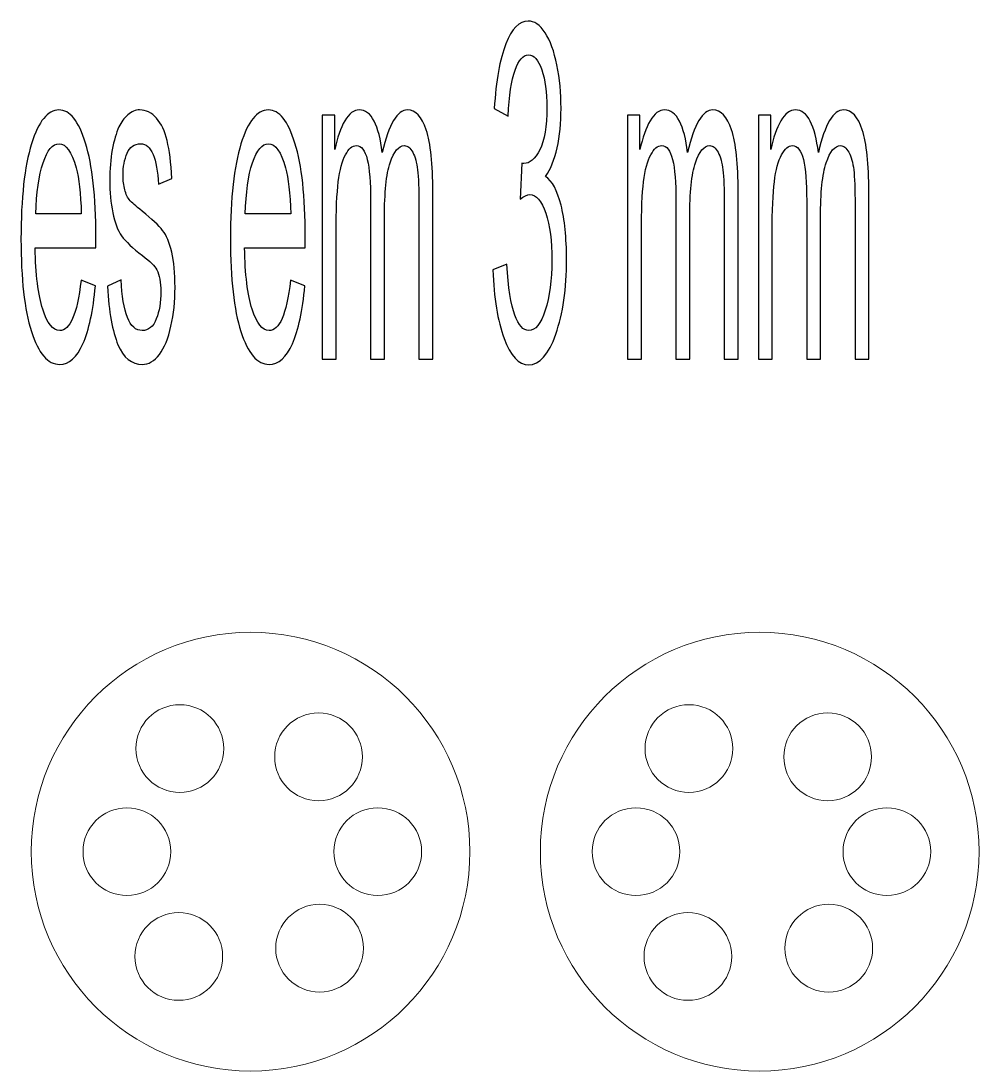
# Model space of a CAD drawing. Header units: millimetres. Extents: x -2444 to 3336, y -980 to 1690.
# Drawn here: x 1067.1 to 1147.2, y -726.7 to -638.9 of the extents above; entities that cross this region are included whole.
import ezdxf

# ---------------------------------------------------------------- set-up
doc = ezdxf.new("R2010")
doc.units = ezdxf.units.MM
doc.header["$MEASUREMENT"] = 0
doc.layers.add('Camada 1', color=7, linetype='Continuous')

msp = doc.modelspace()

# ---------------------------------------------------------------- linework, layer by layer
at = {"layer": 'Camada 1', "color": 250}
for points, knots in [([(1106.5664, -659.7079), (1106.5664, -659.7079), (1107.7209, -659.2362), (1107.7209, -659.2362), (1107.7209, -659.2362), (1107.8544, -661.2018), (1108.0774, -662.6169), (1108.3945, -663.4818), (1108.3945, -663.4818), (1108.7116, -664.3466), (1109.1008, -664.779), (1109.5622, -664.779), (1109.5622, -664.779), (1110.1089, -664.779), (1110.5703, -664.2156), (1110.942, -663.0887), (1110.942, -663.0887), (1111.3138, -661.9618), (1111.4996, -660.5662), (1111.4996, -658.9021), (1111.4996, -658.9021), (1111.4996, -657.3165), (1111.3269, -656.0062), (1110.9792, -654.971), (1110.9792, -654.971), (1110.6337, -653.9424), (1110.1942, -653.4248), (1109.6584, -653.4248), (1109.6584, -653.4248), (1109.4397, -653.4248), (1109.1686, -653.5558), (1108.8428, -653.8113), (1108.8428, -653.8113), (1108.8428, -653.8113), (1108.9718, -650.7844), (1108.9718, -650.7844), (1108.9718, -650.7844), (1109.0483, -650.8106), (1109.1117, -650.8237), (1109.1576, -650.8237), (1109.1576, -650.8237), (1109.6518, -650.8237), (1110.0936, -650.4372), (1110.4894, -649.6706), (1110.4894, -649.6706), (1110.883, -648.904), (1111.0798, -647.7247), (1111.0798, -646.1326), (1111.0798, -646.1326), (1111.0798, -644.8681), (1110.9355, -643.8198), (1110.649, -642.9878), (1110.649, -642.9878), (1110.3625, -642.1557), (1109.993, -641.7429), (1109.5403, -641.7429), (1109.5403, -641.7429), (1109.0898, -641.7429), (1108.7159, -642.1688), (1108.4163, -643.0205), (1108.4163, -643.0205), (1108.1168, -643.8722), (1107.9243, -645.1498), (1107.839, -646.8533), (1107.839, -646.8533), (1107.839, -646.8533), (1106.6845, -646.2243), (1106.6845, -646.2243), (1106.6845, -646.2243), (1106.8266, -643.905), (1107.1458, -642.1033), (1107.6466, -640.8257), (1107.6466, -640.8257), (1108.1452, -639.5481), (1108.7684, -638.9125), (1109.5119, -638.9125), (1109.5119, -638.9125), (1110.0236, -638.9125), (1110.4959, -639.2401), (1110.9267, -639.9019), (1110.9267, -639.9019), (1111.3597, -640.557), (1111.6899, -641.4546), (1111.9173, -642.5881), (1111.9173, -642.5881), (1112.1469, -643.7281), (1112.2606, -644.9336), (1112.2606, -646.2112), (1112.2606, -646.2112), (1112.2606, -647.4233), (1112.1513, -648.524), (1111.9348, -649.5199), (1111.9348, -649.5199), (1111.7161, -650.5158), (1111.3925, -651.3085), (1110.9661, -651.8982), (1110.9661, -651.8982), (1111.5215, -652.2782), (1111.9523, -653.0775), (1112.2606, -654.2896), (1112.2606, -654.2896), (1112.5668, -655.4951), (1112.7198, -657.0152), (1112.7198, -658.83), (1112.7198, -658.83), (1112.7198, -661.2869), (1112.4202, -663.377), (1111.8233, -665.087), (1111.8233, -665.087), (1111.2241, -666.797), (1110.4675, -667.6487), (1109.5534, -667.6487), (1109.5534, -667.6487), (1108.729, -667.6487), (1108.0446, -666.9084), (1107.5001, -665.4342), (1107.5001, -665.4342), (1106.9534, -663.9601), (1106.6429, -662.0535), (1106.5664, -659.7079)], [0, 0, 0, 0, 0.0322581, 0.0322581, 0.0322581, 0.0322581, 0.0645161, 0.0645161, 0.0645161, 0.0645161, 0.0967742, 0.0967742, 0.0967742, 0.0967742, 0.1290323, 0.1290323, 0.1290323, 0.1290323, 0.1612903, 0.1612903, 0.1612903, 0.1612903, 0.1935484, 0.1935484, 0.1935484, 0.1935484, 0.2258065, 0.2258065, 0.2258065, 0.2258065, 0.2580645, 0.2580645, 0.2580645, 0.2580645, 0.2903226, 0.2903226, 0.2903226, 0.2903226, 0.3225806, 0.3225806, 0.3225806, 0.3225806, 0.3548387, 0.3548387, 0.3548387, 0.3548387, 0.3870968, 0.3870968, 0.3870968, 0.3870968, 0.4193548, 0.4193548, 0.4193548, 0.4193548, 0.4516129, 0.4516129, 0.4516129, 0.4516129, 0.483871, 0.483871, 0.483871, 0.483871, 0.516129, 0.516129, 0.516129, 0.516129, 0.5483871, 0.5483871, 0.5483871, 0.5483871, 0.5806452, 0.5806452, 0.5806452, 0.5806452, 0.6129032, 0.6129032, 0.6129032, 0.6129032, 0.6451613, 0.6451613, 0.6451613, 0.6451613, 0.6774194, 0.6774194, 0.6774194, 0.6774194, 0.7096774, 0.7096774, 0.7096774, 0.7096774, 0.7419355, 0.7419355, 0.7419355, 0.7419355, 0.7741935, 0.7741935, 0.7741935, 0.7741935, 0.8064516, 0.8064516, 0.8064516, 0.8064516, 0.8387097, 0.8387097, 0.8387097, 0.8387097, 0.8709677, 0.8709677, 0.8709677, 0.8709677, 0.9032258, 0.9032258, 0.9032258, 0.9032258, 0.9354839, 0.9354839, 0.9354839, 0.9354839, 1, 1, 1, 1]), ([(1072.1514, -660.5728), (1072.1514, -660.5728), (1073.3454, -661.0445), (1073.3454, -661.0445), (1073.3454, -661.0445), (1073.1595, -663.1214), (1072.8119, -664.7397), (1072.3045, -665.8863), (1072.3045, -665.8863), (1071.7972, -667.0329), (1071.1499, -667.6094), (1070.3605, -667.6094), (1070.3605, -667.6094), (1069.3677, -667.6094), (1068.5805, -666.6922), (1067.9989, -664.8577), (1067.9989, -664.8577), (1067.4172, -663.0297), (1067.1263, -660.4549), (1067.1263, -657.1462), (1067.1263, -657.1462), (1067.1263, -653.7262), (1067.4193, -651.0661), (1068.0076, -649.1792), (1068.0076, -649.1792), (1068.5958, -647.2857), (1069.359, -646.3423), (1070.2971, -646.3423), (1070.2971, -646.3423), (1071.2046, -646.3423), (1071.9459, -647.2661), (1072.521, -649.1202), (1072.521, -649.1202), (1073.0961, -650.9744), (1073.3848, -653.582), (1073.3848, -656.9431), (1073.3848, -656.9431), (1073.3848, -657.1462), (1073.3826, -657.4541), (1073.3782, -657.8603), (1073.3782, -657.8603), (1073.3782, -657.8603), (1068.3072, -657.8603), (1068.3072, -657.8603), (1068.3072, -657.8603), (1068.3509, -660.0945), (1068.5608, -661.8111), (1068.9413, -662.997), (1068.9413, -662.997), (1069.3196, -664.1828), (1069.7942, -664.779), (1070.3605, -664.779), (1070.3605, -664.779), (1070.7826, -664.779), (1071.1434, -664.4449), (1071.4408, -663.7766), (1071.4408, -663.7766), (1071.7403, -663.1083), (1071.9765, -662.0404), (1072.1514, -660.5728)], [0, 0, 0, 0, 0.0625, 0.0625, 0.0625, 0.0625, 0.125, 0.125, 0.125, 0.125, 0.1875, 0.1875, 0.1875, 0.1875, 0.25, 0.25, 0.25, 0.25, 0.3125, 0.3125, 0.3125, 0.3125, 0.375, 0.375, 0.375, 0.375, 0.4375, 0.4375, 0.4375, 0.4375, 0.5, 0.5, 0.5, 0.5, 0.5625, 0.5625, 0.5625, 0.5625, 0.625, 0.625, 0.625, 0.625, 0.6875, 0.6875, 0.6875, 0.6875, 0.75, 0.75, 0.75, 0.75, 0.8125, 0.8125, 0.8125, 0.8125, 0.875, 0.875, 0.875, 0.875, 1, 1, 1, 1]), ([(1074.3447, -661.0838), (1074.3447, -661.0838), (1075.4862, -660.5335), (1075.4862, -660.5335), (1075.4862, -660.5335), (1075.5497, -661.9028), (1075.729, -662.9511), (1076.022, -663.6849), (1076.022, -663.6849), (1076.315, -664.4121), (1076.7261, -664.779), (1077.2509, -664.779), (1077.2509, -664.779), (1077.7823, -664.779), (1078.1759, -664.458), (1078.434, -663.8094), (1078.434, -663.8094), (1078.6898, -663.1673), (1078.8188, -662.4073), (1078.8188, -661.5359), (1078.8188, -661.5359), (1078.8188, -660.7562), (1078.7029, -660.1404), (1078.4733, -659.6948), (1078.4733, -659.6948), (1078.3115, -659.3869), (1077.9179, -659.0004), (1077.2925, -658.5221), (1077.2925, -658.5221), (1076.4484, -657.8865), (1075.8645, -657.3362), (1075.5365, -656.871), (1075.5365, -656.871), (1075.2107, -656.3993), (1074.9636, -655.7572), (1074.7952, -654.9317), (1074.7952, -654.9317), (1074.6268, -654.1127), (1074.5416, -653.202), (1074.5416, -652.2061), (1074.5416, -652.2061), (1074.5416, -651.2954), (1074.6116, -650.4568), (1074.7493, -649.6837), (1074.7493, -649.6837), (1074.8892, -648.9106), (1075.0773, -648.2685), (1075.3157, -647.7575), (1075.3157, -647.7575), (1075.495, -647.3644), (1075.7399, -647.0302), (1076.0482, -646.755), (1076.0482, -646.755), (1076.3587, -646.4799), (1076.689, -646.3423), (1077.0432, -646.3423), (1077.0432, -646.3423), (1077.5768, -646.3423), (1078.0447, -646.5716), (1078.4471, -647.0368), (1078.4471, -647.0368), (1078.8516, -647.4954), (1079.149, -648.1244), (1079.3415, -648.9106), (1079.3415, -648.9106), (1079.5317, -649.7033), (1079.6651, -650.7582), (1079.7373, -652.0817), (1079.7373, -652.0817), (1079.7373, -652.0817), (1078.6089, -652.5534), (1078.6089, -652.5534), (1078.6089, -652.5534), (1078.5586, -651.492), (1078.4099, -650.6599), (1078.165, -650.0637), (1078.165, -650.0637), (1077.9201, -649.4675), (1077.5746, -649.1727), (1077.1263, -649.1727), (1077.1263, -649.1727), (1076.5993, -649.1727), (1076.221, -649.4347), (1075.9957, -649.9589), (1075.9957, -649.9589), (1075.7705, -650.483), (1075.6568, -651.0989), (1075.6568, -651.7999), (1075.6568, -651.7999), (1075.6568, -652.2454), (1075.7027, -652.6517), (1075.7967, -653.012), (1075.7967, -653.012), (1075.8908, -653.3789), (1076.0373, -653.6868), (1076.2385, -653.9293), (1076.2385, -653.9293), (1076.3544, -654.0603), (1076.6911, -654.3551), (1077.2553, -654.8138), (1077.2553, -654.8138), (1078.0688, -655.4624), (1078.6373, -655.9996), (1078.961, -656.4124), (1078.961, -656.4124), (1079.2846, -656.8252), (1079.5383, -657.4345), (1079.7219, -658.2207), (1079.7219, -658.2207), (1079.9078, -659.0135), (1079.9997, -659.9962), (1079.9997, -661.1756), (1079.9997, -661.1756), (1079.9997, -662.3221), (1079.8881, -663.4032), (1079.6629, -664.4187), (1079.6629, -664.4187), (1079.4377, -665.4342), (1079.114, -666.2204), (1078.692, -666.7773), (1078.692, -666.7773), (1078.2678, -667.3342), (1077.7889, -667.6094), (1077.2553, -667.6094), (1077.2553, -667.6094), (1076.3719, -667.6094), (1075.6961, -667.0591), (1075.2326, -665.9649), (1075.2326, -665.9649), (1074.769, -664.8642), (1074.4738, -663.2394), (1074.3447, -661.0838)], [0, 0, 0, 0, 0.0294118, 0.0294118, 0.0294118, 0.0294118, 0.0588235, 0.0588235, 0.0588235, 0.0588235, 0.0882353, 0.0882353, 0.0882353, 0.0882353, 0.1176471, 0.1176471, 0.1176471, 0.1176471, 0.1470588, 0.1470588, 0.1470588, 0.1470588, 0.1764706, 0.1764706, 0.1764706, 0.1764706, 0.2058824, 0.2058824, 0.2058824, 0.2058824, 0.2352941, 0.2352941, 0.2352941, 0.2352941, 0.2647059, 0.2647059, 0.2647059, 0.2647059, 0.2941176, 0.2941176, 0.2941176, 0.2941176, 0.3235294, 0.3235294, 0.3235294, 0.3235294, 0.3529412, 0.3529412, 0.3529412, 0.3529412, 0.3823529, 0.3823529, 0.3823529, 0.3823529, 0.4117647, 0.4117647, 0.4117647, 0.4117647, 0.4411765, 0.4411765, 0.4411765, 0.4411765, 0.4705882, 0.4705882, 0.4705882, 0.4705882, 0.5, 0.5, 0.5, 0.5, 0.5294118, 0.5294118, 0.5294118, 0.5294118, 0.5588235, 0.5588235, 0.5588235, 0.5588235, 0.5882353, 0.5882353, 0.5882353, 0.5882353, 0.6176471, 0.6176471, 0.6176471, 0.6176471, 0.6470588, 0.6470588, 0.6470588, 0.6470588, 0.6764706, 0.6764706, 0.6764706, 0.6764706, 0.7058824, 0.7058824, 0.7058824, 0.7058824, 0.7352941, 0.7352941, 0.7352941, 0.7352941, 0.7647059, 0.7647059, 0.7647059, 0.7647059, 0.7941176, 0.7941176, 0.7941176, 0.7941176, 0.8235294, 0.8235294, 0.8235294, 0.8235294, 0.8529412, 0.8529412, 0.8529412, 0.8529412, 0.8823529, 0.8823529, 0.8823529, 0.8823529, 0.9117647, 0.9117647, 0.9117647, 0.9117647, 0.9411765, 0.9411765, 0.9411765, 0.9411765, 1, 1, 1, 1]), ([(1089.6541, -660.5728), (1089.6541, -660.5728), (1090.8481, -661.0445), (1090.8481, -661.0445), (1090.8481, -661.0445), (1090.6622, -663.1214), (1090.3145, -664.7397), (1089.8072, -665.8863), (1089.8072, -665.8863), (1089.2998, -667.0329), (1088.6526, -667.6094), (1087.8632, -667.6094), (1087.8632, -667.6094), (1086.8704, -667.6094), (1086.0832, -666.6922), (1085.5015, -664.8577), (1085.5015, -664.8577), (1084.9198, -663.0297), (1084.629, -660.4549), (1084.629, -657.1462), (1084.629, -657.1462), (1084.629, -653.7262), (1084.922, -651.0661), (1085.5103, -649.1792), (1085.5103, -649.1792), (1086.0985, -647.2857), (1086.8617, -646.3423), (1087.7998, -646.3423), (1087.7998, -646.3423), (1088.7073, -646.3423), (1089.4486, -647.2661), (1090.0237, -649.1202), (1090.0237, -649.1202), (1090.5988, -650.9744), (1090.8874, -653.582), (1090.8874, -656.9431), (1090.8874, -656.9431), (1090.8874, -657.1462), (1090.8852, -657.4541), (1090.8809, -657.8603), (1090.8809, -657.8603), (1090.8809, -657.8603), (1085.8098, -657.8603), (1085.8098, -657.8603), (1085.8098, -657.8603), (1085.8536, -660.0945), (1086.0635, -661.8111), (1086.444, -662.997), (1086.444, -662.997), (1086.8223, -664.1828), (1087.2968, -664.779), (1087.8632, -664.779), (1087.8632, -664.779), (1088.2852, -664.779), (1088.646, -664.4449), (1088.9434, -663.7766), (1088.9434, -663.7766), (1089.243, -663.1083), (1089.4792, -662.0404), (1089.6541, -660.5728)], [0, 0, 0, 0, 0.0625, 0.0625, 0.0625, 0.0625, 0.125, 0.125, 0.125, 0.125, 0.1875, 0.1875, 0.1875, 0.1875, 0.25, 0.25, 0.25, 0.25, 0.3125, 0.3125, 0.3125, 0.3125, 0.375, 0.375, 0.375, 0.375, 0.4375, 0.4375, 0.4375, 0.4375, 0.5, 0.5, 0.5, 0.5, 0.5625, 0.5625, 0.5625, 0.5625, 0.625, 0.625, 0.625, 0.625, 0.6875, 0.6875, 0.6875, 0.6875, 0.75, 0.75, 0.75, 0.75, 0.8125, 0.8125, 0.8125, 0.8125, 0.875, 0.875, 0.875, 0.875, 1, 1, 1, 1]), ([(1092.3066, -667.177), (1092.3066, -667.177), (1092.3066, -646.7747), (1092.3066, -646.7747), (1092.3066, -646.7747), (1092.3066, -646.7747), (1093.3432, -646.7747), (1093.3432, -646.7747), (1093.3432, -646.7747), (1093.3432, -646.7747), (1093.3432, -649.6575), (1093.3432, -649.6575), (1093.3432, -649.6575), (1093.5553, -648.6616), (1093.8395, -647.8557), (1094.1938, -647.253), (1094.1938, -647.253), (1094.548, -646.6437), (1094.9504, -646.3423), (1095.4031, -646.3423), (1095.4031, -646.3423), (1095.906, -646.3423), (1096.3193, -646.6568), (1096.6408, -647.2792), (1096.6408, -647.2792), (1096.9622, -647.9082), (1097.1896, -648.7795), (1097.3208, -649.9065), (1097.3208, -649.9065), (1097.8631, -647.5282), (1098.5651, -646.3423), (1099.431, -646.3423), (1099.431, -646.3423), (1100.1089, -646.3423), (1100.6315, -646.8992), (1100.9945, -648.0195), (1100.9945, -648.0195), (1101.3597, -649.1399), (1101.5434, -650.863), (1101.5434, -653.1889), (1101.5434, -653.1889), (1101.5434, -653.1889), (1101.5434, -667.177), (1101.5434, -667.177), (1101.5434, -667.177), (1101.5434, -667.177), (1100.3888, -667.177), (1100.3888, -667.177), (1100.3888, -667.177), (1100.3888, -667.177), (1100.3888, -654.3355), (1100.3888, -654.3355), (1100.3888, -654.3355), (1100.3888, -652.9596), (1100.3494, -651.9637), (1100.2751, -651.3544), (1100.2751, -651.3544), (1100.2007, -650.7451), (1100.0652, -650.2603), (1099.8662, -649.8868), (1099.8662, -649.8868), (1099.6694, -649.5133), (1099.4376, -649.3299), (1099.173, -649.3299), (1099.173, -649.3299), (1098.6919, -649.3299), (1098.2939, -649.8082), (1097.9768, -650.7582), (1097.9768, -650.7582), (1097.6598, -651.7148), (1097.5023, -653.2413), (1097.5023, -655.3379), (1097.5023, -655.3379), (1097.5023, -655.3379), (1097.5023, -667.177), (1097.5023, -667.177), (1097.5023, -667.177), (1097.5023, -667.177), (1096.3477, -667.177), (1096.3477, -667.177), (1096.3477, -667.177), (1096.3477, -667.177), (1096.3477, -653.9358), (1096.3477, -653.9358), (1096.3477, -653.9358), (1096.3477, -652.4027), (1096.2537, -651.2496), (1096.0656, -650.483), (1096.0656, -650.483), (1095.8776, -649.7165), (1095.5692, -649.3299), (1095.1428, -649.3299), (1095.1428, -649.3299), (1094.8192, -649.3299), (1094.5196, -649.5854), (1094.2441, -650.0965), (1094.2441, -650.0965), (1093.9686, -650.6075), (1093.7696, -651.3544), (1093.6449, -652.3437), (1093.6449, -652.3437), (1093.5225, -653.3265), (1093.4612, -654.7482), (1093.4612, -656.6024), (1093.4612, -656.6024), (1093.4612, -656.6024), (1093.4612, -667.177), (1093.4612, -667.177), (1093.4612, -667.177), (1093.4612, -667.177), (1092.3066, -667.177), (1092.3066, -667.177)], [0, 0, 0, 0, 0.0344828, 0.0344828, 0.0344828, 0.0344828, 0.0689655, 0.0689655, 0.0689655, 0.0689655, 0.1034483, 0.1034483, 0.1034483, 0.1034483, 0.137931, 0.137931, 0.137931, 0.137931, 0.1724138, 0.1724138, 0.1724138, 0.1724138, 0.2068966, 0.2068966, 0.2068966, 0.2068966, 0.2413793, 0.2413793, 0.2413793, 0.2413793, 0.2758621, 0.2758621, 0.2758621, 0.2758621, 0.3103448, 0.3103448, 0.3103448, 0.3103448, 0.3448276, 0.3448276, 0.3448276, 0.3448276, 0.3793103, 0.3793103, 0.3793103, 0.3793103, 0.4137931, 0.4137931, 0.4137931, 0.4137931, 0.4482759, 0.4482759, 0.4482759, 0.4482759, 0.4827586, 0.4827586, 0.4827586, 0.4827586, 0.5172414, 0.5172414, 0.5172414, 0.5172414, 0.5517241, 0.5517241, 0.5517241, 0.5517241, 0.5862069, 0.5862069, 0.5862069, 0.5862069, 0.6206897, 0.6206897, 0.6206897, 0.6206897, 0.6551724, 0.6551724, 0.6551724, 0.6551724, 0.6896552, 0.6896552, 0.6896552, 0.6896552, 0.7241379, 0.7241379, 0.7241379, 0.7241379, 0.7586207, 0.7586207, 0.7586207, 0.7586207, 0.7931034, 0.7931034, 0.7931034, 0.7931034, 0.8275862, 0.8275862, 0.8275862, 0.8275862, 0.862069, 0.862069, 0.862069, 0.862069, 0.8965517, 0.8965517, 0.8965517, 0.8965517, 0.9310345, 0.9310345, 0.9310345, 0.9310345, 1, 1, 1, 1]), ([(1117.8237, -667.177), (1117.8237, -667.177), (1117.8237, -646.7747), (1117.8237, -646.7747), (1117.8237, -646.7747), (1117.8237, -646.7747), (1118.8602, -646.7747), (1118.8602, -646.7747), (1118.8602, -646.7747), (1118.8602, -646.7747), (1118.8602, -649.6575), (1118.8602, -649.6575), (1118.8602, -649.6575), (1119.0723, -648.6616), (1119.3566, -647.8557), (1119.7108, -647.253), (1119.7108, -647.253), (1120.0651, -646.6437), (1120.4674, -646.3423), (1120.9201, -646.3423), (1120.9201, -646.3423), (1121.4231, -646.3423), (1121.8364, -646.6568), (1122.1578, -647.2792), (1122.1578, -647.2792), (1122.4793, -647.9082), (1122.7067, -648.7795), (1122.8379, -649.9065), (1122.8379, -649.9065), (1123.3802, -647.5282), (1124.0821, -646.3423), (1124.9481, -646.3423), (1124.9481, -646.3423), (1125.626, -646.3423), (1126.1486, -646.8992), (1126.5116, -648.0195), (1126.5116, -648.0195), (1126.8768, -649.1399), (1127.0605, -650.863), (1127.0605, -653.1889), (1127.0605, -653.1889), (1127.0605, -653.1889), (1127.0605, -667.177), (1127.0605, -667.177), (1127.0605, -667.177), (1127.0605, -667.177), (1125.9059, -667.177), (1125.9059, -667.177), (1125.9059, -667.177), (1125.9059, -667.177), (1125.9059, -654.3355), (1125.9059, -654.3355), (1125.9059, -654.3355), (1125.9059, -652.9596), (1125.8665, -651.9637), (1125.7922, -651.3544), (1125.7922, -651.3544), (1125.7178, -650.7451), (1125.5822, -650.2603), (1125.3832, -649.8868), (1125.3832, -649.8868), (1125.1864, -649.5133), (1124.9546, -649.3299), (1124.6901, -649.3299), (1124.6901, -649.3299), (1124.209, -649.3299), (1123.811, -649.8082), (1123.4939, -650.7582), (1123.4939, -650.7582), (1123.1768, -651.7148), (1123.0194, -653.2413), (1123.0194, -655.3379), (1123.0194, -655.3379), (1123.0194, -655.3379), (1123.0194, -667.177), (1123.0194, -667.177), (1123.0194, -667.177), (1123.0194, -667.177), (1121.8648, -667.177), (1121.8648, -667.177), (1121.8648, -667.177), (1121.8648, -667.177), (1121.8648, -653.9358), (1121.8648, -653.9358), (1121.8648, -653.9358), (1121.8648, -652.4027), (1121.7708, -651.2496), (1121.5827, -650.483), (1121.5827, -650.483), (1121.3946, -649.7165), (1121.0863, -649.3299), (1120.6599, -649.3299), (1120.6599, -649.3299), (1120.3362, -649.3299), (1120.0367, -649.5854), (1119.7611, -650.0965), (1119.7611, -650.0965), (1119.4856, -650.6075), (1119.2866, -651.3544), (1119.162, -652.3437), (1119.162, -652.3437), (1119.0395, -653.3265), (1118.9783, -654.7482), (1118.9783, -656.6024), (1118.9783, -656.6024), (1118.9783, -656.6024), (1118.9783, -667.177), (1118.9783, -667.177), (1118.9783, -667.177), (1118.9783, -667.177), (1117.8237, -667.177), (1117.8237, -667.177)], [0, 0, 0, 0, 0.0344828, 0.0344828, 0.0344828, 0.0344828, 0.0689655, 0.0689655, 0.0689655, 0.0689655, 0.1034483, 0.1034483, 0.1034483, 0.1034483, 0.137931, 0.137931, 0.137931, 0.137931, 0.1724138, 0.1724138, 0.1724138, 0.1724138, 0.2068966, 0.2068966, 0.2068966, 0.2068966, 0.2413793, 0.2413793, 0.2413793, 0.2413793, 0.2758621, 0.2758621, 0.2758621, 0.2758621, 0.3103448, 0.3103448, 0.3103448, 0.3103448, 0.3448276, 0.3448276, 0.3448276, 0.3448276, 0.3793103, 0.3793103, 0.3793103, 0.3793103, 0.4137931, 0.4137931, 0.4137931, 0.4137931, 0.4482759, 0.4482759, 0.4482759, 0.4482759, 0.4827586, 0.4827586, 0.4827586, 0.4827586, 0.5172414, 0.5172414, 0.5172414, 0.5172414, 0.5517241, 0.5517241, 0.5517241, 0.5517241, 0.5862069, 0.5862069, 0.5862069, 0.5862069, 0.6206897, 0.6206897, 0.6206897, 0.6206897, 0.6551724, 0.6551724, 0.6551724, 0.6551724, 0.6896552, 0.6896552, 0.6896552, 0.6896552, 0.7241379, 0.7241379, 0.7241379, 0.7241379, 0.7586207, 0.7586207, 0.7586207, 0.7586207, 0.7931034, 0.7931034, 0.7931034, 0.7931034, 0.8275862, 0.8275862, 0.8275862, 0.8275862, 0.862069, 0.862069, 0.862069, 0.862069, 0.8965517, 0.8965517, 0.8965517, 0.8965517, 0.9310345, 0.9310345, 0.9310345, 0.9310345, 1, 1, 1, 1]), ([(1128.753, -667.177), (1128.753, -667.177), (1128.753, -646.7747), (1128.753, -646.7747), (1128.753, -646.7747), (1128.753, -646.7747), (1129.7895, -646.7747), (1129.7895, -646.7747), (1129.7895, -646.7747), (1129.7895, -646.7747), (1129.7895, -649.6575), (1129.7895, -649.6575), (1129.7895, -649.6575), (1130.0016, -648.6616), (1130.2859, -647.8557), (1130.6402, -647.253), (1130.6402, -647.253), (1130.9944, -646.6437), (1131.3968, -646.3423), (1131.8494, -646.3423), (1131.8494, -646.3423), (1132.3524, -646.3423), (1132.7657, -646.6568), (1133.0871, -647.2792), (1133.0871, -647.2792), (1133.4086, -647.9082), (1133.636, -648.7795), (1133.7672, -649.9065), (1133.7672, -649.9065), (1134.3095, -647.5282), (1135.0115, -646.3423), (1135.8774, -646.3423), (1135.8774, -646.3423), (1136.5553, -646.3423), (1137.0779, -646.8992), (1137.4409, -648.0195), (1137.4409, -648.0195), (1137.8061, -649.1399), (1137.9898, -650.863), (1137.9898, -653.1889), (1137.9898, -653.1889), (1137.9898, -653.1889), (1137.9898, -667.177), (1137.9898, -667.177), (1137.9898, -667.177), (1137.9898, -667.177), (1136.8352, -667.177), (1136.8352, -667.177), (1136.8352, -667.177), (1136.8352, -667.177), (1136.8352, -654.3355), (1136.8352, -654.3355), (1136.8352, -654.3355), (1136.8352, -652.9596), (1136.7958, -651.9637), (1136.7215, -651.3544), (1136.7215, -651.3544), (1136.6471, -650.7451), (1136.5115, -650.2603), (1136.3126, -649.8868), (1136.3126, -649.8868), (1136.1157, -649.5133), (1135.8839, -649.3299), (1135.6194, -649.3299), (1135.6194, -649.3299), (1135.1383, -649.3299), (1134.7403, -649.8082), (1134.4232, -650.7582), (1134.4232, -650.7582), (1134.1061, -651.7148), (1133.9487, -653.2413), (1133.9487, -655.3379), (1133.9487, -655.3379), (1133.9487, -655.3379), (1133.9487, -667.177), (1133.9487, -667.177), (1133.9487, -667.177), (1133.9487, -667.177), (1132.7941, -667.177), (1132.7941, -667.177), (1132.7941, -667.177), (1132.7941, -667.177), (1132.7941, -653.9358), (1132.7941, -653.9358), (1132.7941, -653.9358), (1132.7941, -652.4027), (1132.7001, -651.2496), (1132.512, -650.483), (1132.512, -650.483), (1132.3239, -649.7165), (1132.0156, -649.3299), (1131.5892, -649.3299), (1131.5892, -649.3299), (1131.2656, -649.3299), (1130.966, -649.5854), (1130.6904, -650.0965), (1130.6904, -650.0965), (1130.4149, -650.6075), (1130.2159, -651.3544), (1130.0913, -652.3437), (1130.0913, -652.3437), (1129.9688, -653.3265), (1129.9076, -654.7482), (1129.9076, -656.6024), (1129.9076, -656.6024), (1129.9076, -656.6024), (1129.9076, -667.177), (1129.9076, -667.177), (1129.9076, -667.177), (1129.9076, -667.177), (1128.753, -667.177), (1128.753, -667.177)], [0, 0, 0, 0, 0.0344828, 0.0344828, 0.0344828, 0.0344828, 0.0689655, 0.0689655, 0.0689655, 0.0689655, 0.1034483, 0.1034483, 0.1034483, 0.1034483, 0.137931, 0.137931, 0.137931, 0.137931, 0.1724138, 0.1724138, 0.1724138, 0.1724138, 0.2068966, 0.2068966, 0.2068966, 0.2068966, 0.2413793, 0.2413793, 0.2413793, 0.2413793, 0.2758621, 0.2758621, 0.2758621, 0.2758621, 0.3103448, 0.3103448, 0.3103448, 0.3103448, 0.3448276, 0.3448276, 0.3448276, 0.3448276, 0.3793103, 0.3793103, 0.3793103, 0.3793103, 0.4137931, 0.4137931, 0.4137931, 0.4137931, 0.4482759, 0.4482759, 0.4482759, 0.4482759, 0.4827586, 0.4827586, 0.4827586, 0.4827586, 0.5172414, 0.5172414, 0.5172414, 0.5172414, 0.5517241, 0.5517241, 0.5517241, 0.5517241, 0.5862069, 0.5862069, 0.5862069, 0.5862069, 0.6206897, 0.6206897, 0.6206897, 0.6206897, 0.6551724, 0.6551724, 0.6551724, 0.6551724, 0.6896552, 0.6896552, 0.6896552, 0.6896552, 0.7241379, 0.7241379, 0.7241379, 0.7241379, 0.7586207, 0.7586207, 0.7586207, 0.7586207, 0.7931034, 0.7931034, 0.7931034, 0.7931034, 0.8275862, 0.8275862, 0.8275862, 0.8275862, 0.862069, 0.862069, 0.862069, 0.862069, 0.8965517, 0.8965517, 0.8965517, 0.8965517, 0.9310345, 0.9310345, 0.9310345, 0.9310345, 1, 1, 1, 1]), ([(1068.3728, -655.03), (1068.3728, -655.03), (1072.1646, -655.03), (1072.1646, -655.03), (1072.1646, -655.03), (1072.1143, -653.3134), (1071.9678, -652.0292), (1071.7294, -651.171), (1071.7294, -651.171), (1071.3642, -649.8409), (1070.8875, -649.1727), (1070.3037, -649.1727), (1070.3037, -649.1727), (1069.7745, -649.1727), (1069.3306, -649.7033), (1068.9698, -650.7647), (1068.9698, -650.7647), (1068.6111, -651.8261), (1068.4121, -653.2479), (1068.3728, -655.03)], [0, 0, 0, 0, 0.1666667, 0.1666667, 0.1666667, 0.1666667, 0.3333333, 0.3333333, 0.3333333, 0.3333333, 0.5, 0.5, 0.5, 0.5, 0.6666667, 0.6666667, 0.6666667, 0.6666667, 1, 1, 1, 1]), ([(1085.8754, -655.03), (1085.8754, -655.03), (1089.6672, -655.03), (1089.6672, -655.03), (1089.6672, -655.03), (1089.617, -653.3134), (1089.4704, -652.0292), (1089.2321, -651.171), (1089.2321, -651.171), (1088.8669, -649.8409), (1088.3902, -649.1727), (1087.8063, -649.1727), (1087.8063, -649.1727), (1087.2771, -649.1727), (1086.8332, -649.7033), (1086.4724, -650.7647), (1086.4724, -650.7647), (1086.1138, -651.8261), (1085.9148, -653.2479), (1085.8754, -655.03)], [0, 0, 0, 0, 0.1666667, 0.1666667, 0.1666667, 0.1666667, 0.3333333, 0.3333333, 0.3333333, 0.3333333, 0.5, 0.5, 0.5, 0.5, 0.6666667, 0.6666667, 0.6666667, 0.6666667, 1, 1, 1, 1])]:
    msp.add_open_spline(points, degree=3, knots=knots, dxfattribs=at)
at = {"layer": 'Camada 1', "color": 250, "lineweight": 9}
for points in [[(1104.6428, -708.3292), (1104.6428, -718.4523), (1096.4365, -726.6587), (1086.3135, -726.6587), (1086.3135, -726.6587), (1076.1905, -726.6587), (1067.9841, -718.4523), (1067.9841, -708.3292), (1067.9841, -708.3292), (1067.9841, -698.2063), (1076.1905, -690), (1086.3135, -690), (1086.3135, -690), (1096.4365, -690), (1104.6428, -698.2063), (1104.6428, -708.3292)], [(1147.1929, -708.3292), (1147.1929, -718.4523), (1138.9866, -726.6587), (1128.8636, -726.6587), (1128.8636, -726.6587), (1118.7406, -726.6587), (1110.5342, -718.4523), (1110.5342, -708.3292), (1110.5342, -708.3292), (1110.5342, -698.2063), (1118.7406, -690), (1128.8636, -690), (1128.8636, -690), (1138.9866, -690), (1147.1929, -698.2063), (1147.1929, -708.3292)], [(1084.0672, -699.7133), (1084.0672, -701.7379), (1082.4259, -703.3792), (1080.4013, -703.3792), (1080.4013, -703.3792), (1078.3767, -703.3792), (1076.7354, -701.7379), (1076.7354, -699.7133), (1076.7354, -699.7133), (1076.7354, -697.6888), (1078.3767, -696.0475), (1080.4013, -696.0475), (1080.4013, -696.0475), (1082.4259, -696.0475), (1084.0672, -697.6888), (1084.0672, -699.7133)], [(1084.0672, -699.7133), (1084.0672, -701.7379), (1082.4259, -703.3792), (1080.4013, -703.3792), (1080.4013, -703.3792), (1078.3767, -703.3792), (1076.7354, -701.7379), (1076.7354, -699.7133), (1076.7354, -699.7133), (1076.7354, -697.6887), (1078.3767, -696.0475), (1080.4013, -696.0475), (1080.4013, -696.0475), (1082.4259, -696.0475), (1084.0672, -697.6887), (1084.0672, -699.7133)], [(1126.6173, -699.7133), (1126.6173, -701.7379), (1124.976, -703.3792), (1122.9514, -703.3792), (1122.9514, -703.3792), (1120.9268, -703.3792), (1119.2855, -701.7379), (1119.2855, -699.7133), (1119.2855, -699.7133), (1119.2855, -697.6888), (1120.9268, -696.0475), (1122.9514, -696.0475), (1122.9514, -696.0475), (1124.976, -696.0475), (1126.6173, -697.6888), (1126.6173, -699.7133)], [(1126.6173, -699.7133), (1126.6173, -701.7379), (1124.976, -703.3792), (1122.9514, -703.3792), (1122.9514, -703.3792), (1120.9268, -703.3792), (1119.2855, -701.7379), (1119.2855, -699.7133), (1119.2855, -699.7133), (1119.2855, -697.6887), (1120.9268, -696.0475), (1122.9514, -696.0475), (1122.9514, -696.0475), (1124.976, -696.0475), (1126.6173, -697.6887), (1126.6173, -699.7133)], [(1088.3284, -700.4038), (1088.3284, -698.3793), (1089.9697, -696.738), (1091.9943, -696.738), (1091.9943, -696.738), (1094.0188, -696.738), (1095.6601, -698.3793), (1095.6601, -700.4038), (1095.6601, -700.4038), (1095.6601, -702.4284), (1094.0188, -704.0697), (1091.9943, -704.0697), (1091.9943, -704.0697), (1089.9697, -704.0697), (1088.3284, -702.4284), (1088.3284, -700.4038)], [(1088.3284, -700.4039), (1088.3284, -698.3793), (1089.9696, -696.738), (1091.9943, -696.738), (1091.9943, -696.738), (1094.0189, -696.738), (1095.6601, -698.3793), (1095.6601, -700.4039), (1095.6601, -700.4039), (1095.6601, -702.4285), (1094.0189, -704.0697), (1091.9943, -704.0697), (1091.9943, -704.0697), (1089.9696, -704.0697), (1088.3284, -702.4285), (1088.3284, -700.4039)], [(1130.8785, -700.4038), (1130.8785, -698.3793), (1132.5198, -696.738), (1134.5444, -696.738), (1134.5444, -696.738), (1136.5689, -696.738), (1138.2102, -698.3793), (1138.2102, -700.4038), (1138.2102, -700.4038), (1138.2102, -702.4284), (1136.5689, -704.0697), (1134.5444, -704.0697), (1134.5444, -704.0697), (1132.5198, -704.0697), (1130.8785, -702.4284), (1130.8785, -700.4038)], [(1130.8785, -700.4039), (1130.8785, -698.3793), (1132.5197, -696.738), (1134.5444, -696.738), (1134.5444, -696.738), (1136.569, -696.738), (1138.2102, -698.3793), (1138.2102, -700.4039), (1138.2102, -700.4039), (1138.2102, -702.4285), (1136.569, -704.0697), (1134.5444, -704.0697), (1134.5444, -704.0697), (1132.5197, -704.0697), (1130.8785, -702.4285), (1130.8785, -700.4039)], [(1079.6416, -708.3293), (1079.6416, -710.3539), (1078.0003, -711.9952), (1075.9757, -711.9952), (1075.9757, -711.9952), (1073.9511, -711.9952), (1072.3098, -710.3539), (1072.3098, -708.3293), (1072.3098, -708.3293), (1072.3098, -706.3047), (1073.9511, -704.6634), (1075.9757, -704.6634), (1075.9757, -704.6634), (1078.0003, -704.6634), (1079.6416, -706.3047), (1079.6416, -708.3293)], [(1079.6416, -708.3293), (1079.6416, -710.3539), (1078.0003, -711.9952), (1075.9757, -711.9952), (1075.9757, -711.9952), (1073.9511, -711.9952), (1072.3098, -710.3539), (1072.3098, -708.3293), (1072.3098, -708.3293), (1072.3098, -706.3047), (1073.9511, -704.6634), (1075.9757, -704.6634), (1075.9757, -704.6634), (1078.0003, -704.6634), (1079.6416, -706.3047), (1079.6416, -708.3293)], [(1100.6104, -708.3293), (1100.6104, -710.3539), (1098.9691, -711.9952), (1096.9445, -711.9952), (1096.9445, -711.9952), (1094.9199, -711.9952), (1093.2786, -710.3539), (1093.2786, -708.3293), (1093.2786, -708.3293), (1093.2786, -706.3047), (1094.9199, -704.6634), (1096.9445, -704.6634), (1096.9445, -704.6634), (1098.9691, -704.6634), (1100.6104, -706.3047), (1100.6104, -708.3293)], [(1100.6104, -708.3293), (1100.6104, -710.3539), (1098.9691, -711.9952), (1096.9445, -711.9952), (1096.9445, -711.9952), (1094.9199, -711.9952), (1093.2786, -710.3539), (1093.2786, -708.3293), (1093.2786, -708.3293), (1093.2786, -706.3047), (1094.9199, -704.6634), (1096.9445, -704.6634), (1096.9445, -704.6634), (1098.9691, -704.6634), (1100.6104, -706.3047), (1100.6104, -708.3293)], [(1122.1917, -708.3293), (1122.1917, -710.3539), (1120.5504, -711.9952), (1118.5258, -711.9952), (1118.5258, -711.9952), (1116.5012, -711.9952), (1114.8599, -710.3539), (1114.8599, -708.3293), (1114.8599, -708.3293), (1114.8599, -706.3047), (1116.5012, -704.6634), (1118.5258, -704.6634), (1118.5258, -704.6634), (1120.5504, -704.6634), (1122.1917, -706.3047), (1122.1917, -708.3293)], [(1122.1917, -708.3293), (1122.1917, -710.3539), (1120.5504, -711.9952), (1118.5258, -711.9952), (1118.5258, -711.9952), (1116.5012, -711.9952), (1114.8599, -710.3539), (1114.8599, -708.3293), (1114.8599, -708.3293), (1114.8599, -706.3047), (1116.5012, -704.6634), (1118.5258, -704.6634), (1118.5258, -704.6634), (1120.5504, -704.6634), (1122.1917, -706.3047), (1122.1917, -708.3293)], [(1143.1605, -708.3293), (1143.1605, -710.3539), (1141.5192, -711.9952), (1139.4946, -711.9952), (1139.4946, -711.9952), (1137.47, -711.9952), (1135.8287, -710.3539), (1135.8287, -708.3293), (1135.8287, -708.3293), (1135.8287, -706.3047), (1137.47, -704.6634), (1139.4946, -704.6634), (1139.4946, -704.6634), (1141.5192, -704.6634), (1143.1605, -706.3047), (1143.1605, -708.3293)], [(1143.1605, -708.3293), (1143.1605, -710.3539), (1141.5192, -711.9952), (1139.4946, -711.9952), (1139.4946, -711.9952), (1137.47, -711.9952), (1135.8287, -710.3539), (1135.8287, -708.3293), (1135.8287, -708.3293), (1135.8287, -706.3047), (1137.47, -704.6634), (1139.4946, -704.6634), (1139.4946, -704.6634), (1141.5192, -704.6634), (1143.1605, -706.3047), (1143.1605, -708.3293)], [(1088.415, -716.3961), (1088.415, -718.4207), (1090.0563, -720.062), (1092.0809, -720.062), (1092.0809, -720.062), (1094.1055, -720.062), (1095.7468, -718.4207), (1095.7468, -716.3961), (1095.7468, -716.3961), (1095.7468, -714.3716), (1094.1055, -712.7303), (1092.0809, -712.7303), (1092.0809, -712.7303), (1090.0563, -712.7303), (1088.415, -714.3716), (1088.415, -716.3961)], [(1088.415, -716.3961), (1088.415, -718.4207), (1090.0563, -720.062), (1092.0809, -720.062), (1092.0809, -720.062), (1094.1055, -720.062), (1095.7468, -718.4207), (1095.7468, -716.3961), (1095.7468, -716.3961), (1095.7468, -714.3715), (1094.1055, -712.7303), (1092.0809, -712.7303), (1092.0809, -712.7303), (1090.0563, -712.7303), (1088.415, -714.3715), (1088.415, -716.3961)], [(1130.9651, -716.3961), (1130.9651, -718.4207), (1132.6064, -720.062), (1134.631, -720.062), (1134.631, -720.062), (1136.6556, -720.062), (1138.2969, -718.4207), (1138.2969, -716.3961), (1138.2969, -716.3961), (1138.2969, -714.3716), (1136.6556, -712.7303), (1134.631, -712.7303), (1134.631, -712.7303), (1132.6064, -712.7303), (1130.9651, -714.3716), (1130.9651, -716.3961)], [(1130.9651, -716.3961), (1130.9651, -718.4207), (1132.6064, -720.062), (1134.631, -720.062), (1134.631, -720.062), (1136.6556, -720.062), (1138.2969, -718.4207), (1138.2969, -716.3961), (1138.2969, -716.3961), (1138.2969, -714.3715), (1136.6556, -712.7303), (1134.631, -712.7303), (1134.631, -712.7303), (1132.6064, -712.7303), (1130.9651, -714.3715), (1130.9651, -716.3961)], [(1083.9805, -717.0866), (1083.9805, -715.0621), (1082.3392, -713.4208), (1080.3146, -713.4208), (1080.3146, -713.4208), (1078.29, -713.4208), (1076.6488, -715.0621), (1076.6488, -717.0866), (1076.6488, -717.0866), (1076.6488, -719.1112), (1078.29, -720.7525), (1080.3146, -720.7525), (1080.3146, -720.7525), (1082.3392, -720.7525), (1083.9805, -719.1112), (1083.9805, -717.0866)], [(1083.9805, -717.0867), (1083.9805, -715.0621), (1082.3392, -713.4208), (1080.3146, -713.4208), (1080.3146, -713.4208), (1078.29, -713.4208), (1076.6488, -715.0621), (1076.6488, -717.0867), (1076.6488, -717.0867), (1076.6488, -719.1113), (1078.29, -720.7525), (1080.3146, -720.7525), (1080.3146, -720.7525), (1082.3392, -720.7525), (1083.9805, -719.1113), (1083.9805, -717.0867)], [(1126.5306, -717.0866), (1126.5306, -715.0621), (1124.8893, -713.4208), (1122.8647, -713.4208), (1122.8647, -713.4208), (1120.8401, -713.4208), (1119.1989, -715.0621), (1119.1989, -717.0866), (1119.1989, -717.0866), (1119.1989, -719.1112), (1120.8401, -720.7525), (1122.8647, -720.7525), (1122.8647, -720.7525), (1124.8893, -720.7525), (1126.5306, -719.1112), (1126.5306, -717.0866)], [(1126.5306, -717.0867), (1126.5306, -715.0621), (1124.8893, -713.4208), (1122.8647, -713.4208), (1122.8647, -713.4208), (1120.8401, -713.4208), (1119.1989, -715.0621), (1119.1989, -717.0867), (1119.1989, -717.0867), (1119.1989, -719.1113), (1120.8401, -720.7525), (1122.8647, -720.7525), (1122.8647, -720.7525), (1124.8893, -720.7525), (1126.5306, -719.1113), (1126.5306, -717.0867)]]:
    msp.add_open_spline(points, degree=3, knots=[0, 0, 0, 0, 0.2, 0.2, 0.2, 0.2, 0.4, 0.4, 0.4, 0.4, 0.6, 0.6, 0.6, 0.6, 1, 1, 1, 1], dxfattribs=at)

doc.saveas('drawing.dxf')
